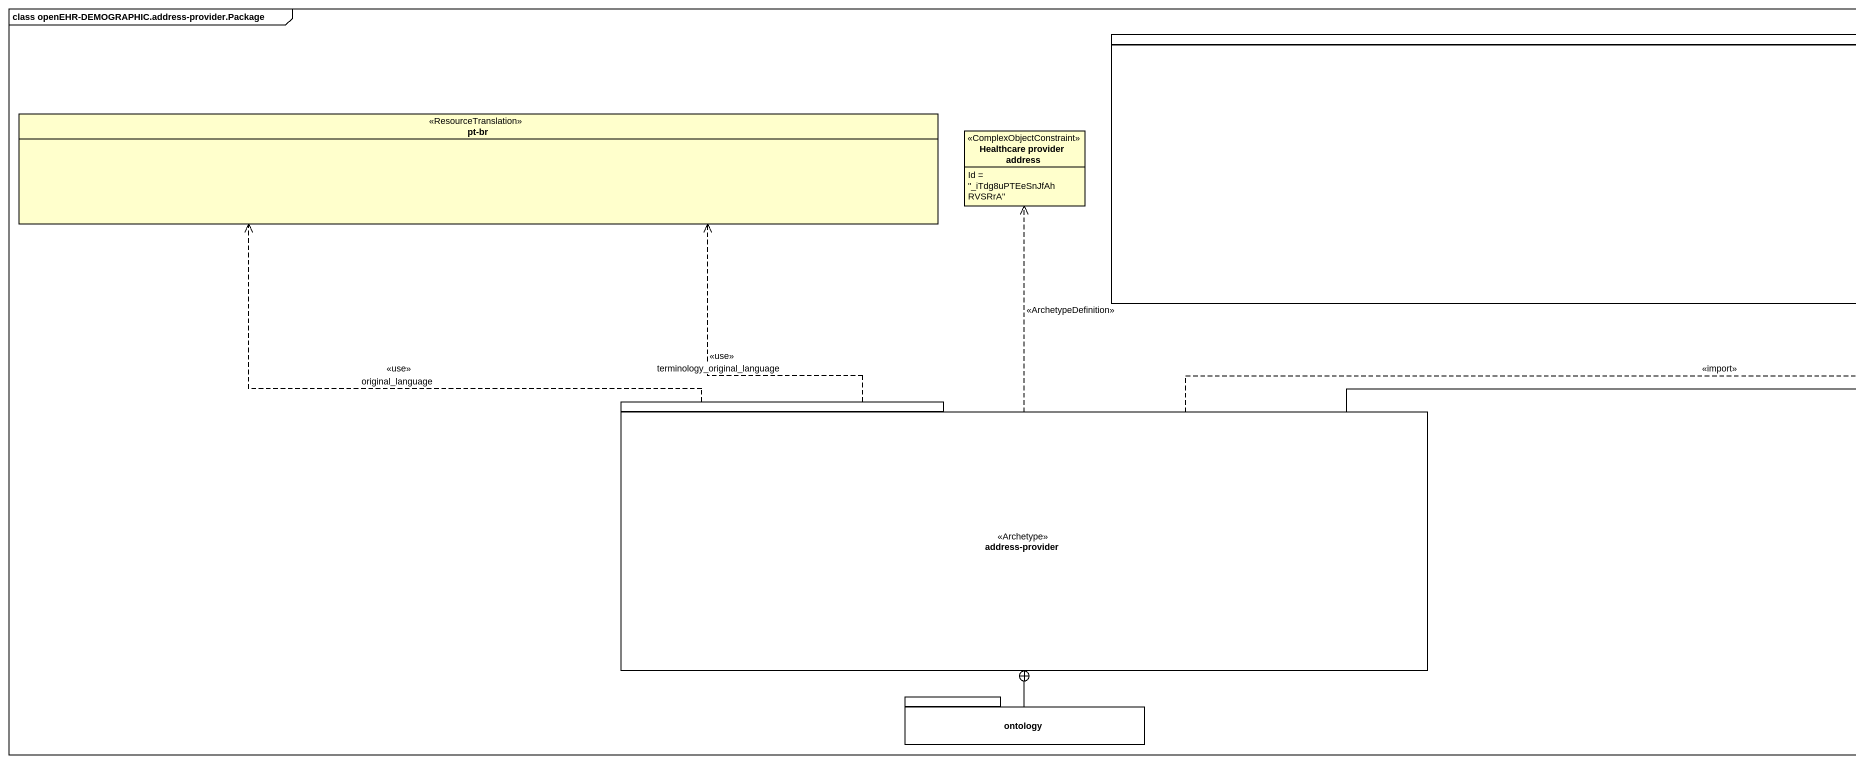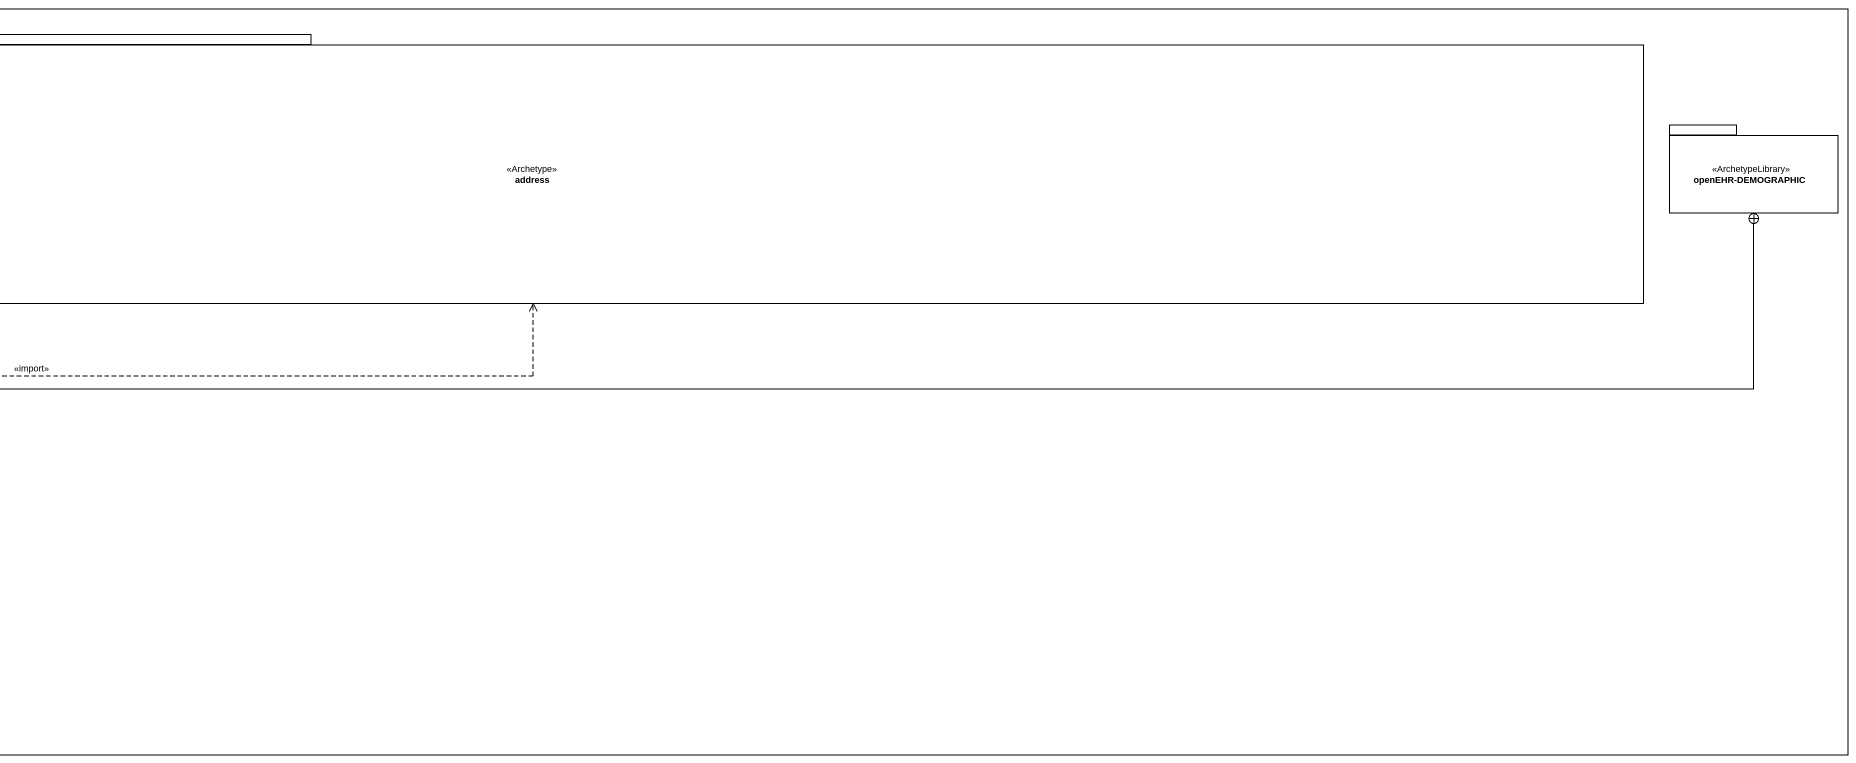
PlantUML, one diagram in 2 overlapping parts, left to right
@startuml
mainframe class openEHR-DEMOGRAPHIC.address-provider.Package
hide circle
hide empty members
package address <<Archetype>> {
}
enum "pt-br" as pt_br <<ResourceTranslation>>
class "Healthcare provider address" as Healthcare_provider_address <<ComplexObjectConstraint>> {
  Id = "_iTdg8uPTEeSnJfAhRVSRrA"
}
package "openEHR-DEMOGRAPHIC" as openEHR_DEMOGRAPHIC <<ArchetypeLibrary>> {
}
package "address-provider" as address_provider <<Archetype>> {
}
package ontology {
}
address_provider .right.> address : <<import>>
address_provider .up.> pt_br : <<use>>\noriginal_language
address_provider .up.> pt_br : <<use>>\nterminology_original_language
address_provider .up.> Healthcare_provider_address : <<ArchetypeDefinition>>
address_provider -right-+ openEHR_DEMOGRAPHIC
ontology -up-+ address_provider
@enduml
